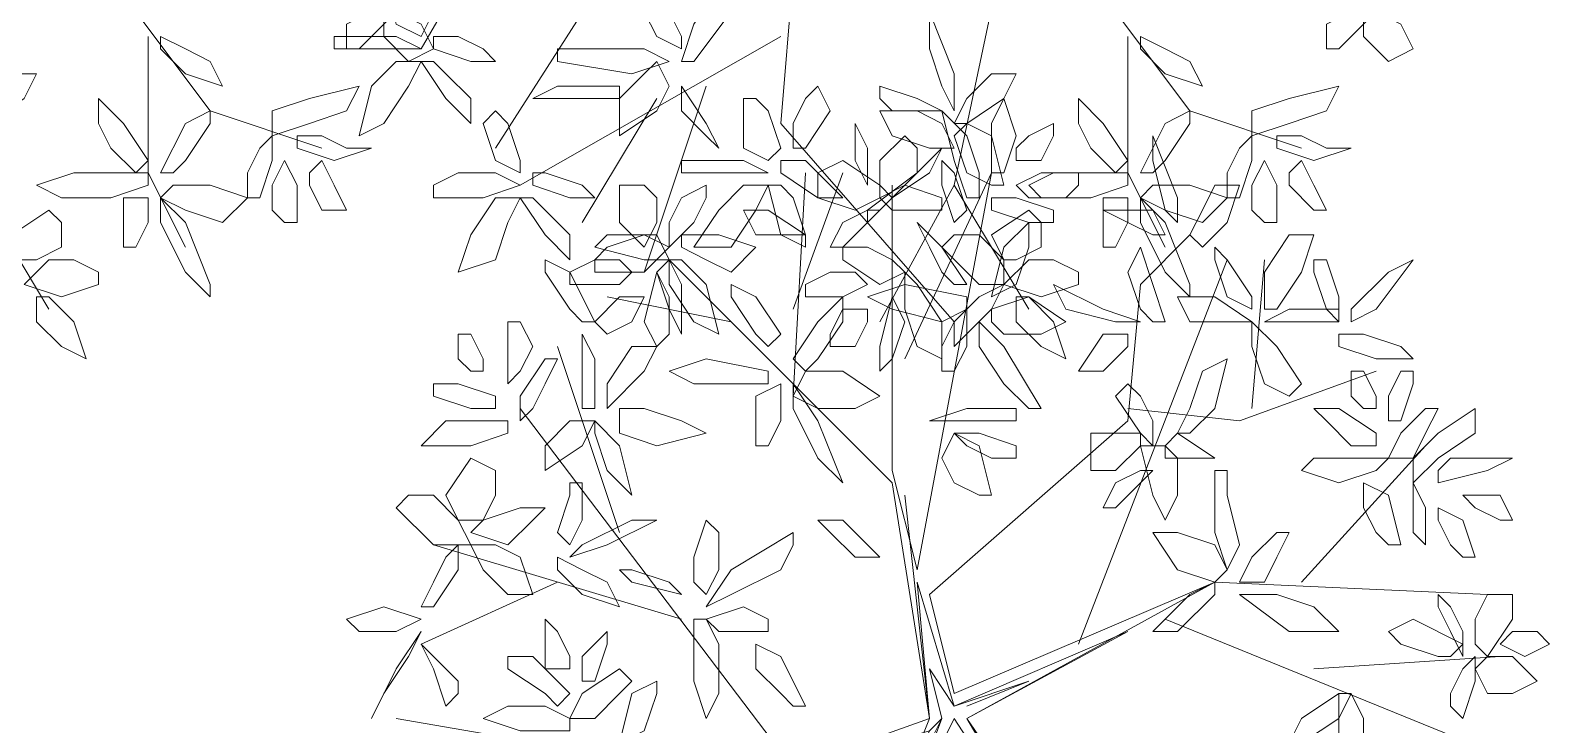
# Model space of a CAD drawing. Header units: millimetres. Extents: x 2529 to 2673, y 1639 to 1859.
# Drawn here: x 2612.88 to 2616.339, y 1700.02 to 1701.602 of the extents above; entities that cross this region are included whole.
import ezdxf

# ---------------------------------------------------------------- set-up
doc = ezdxf.new("R2010")
doc.units = ezdxf.units.MM
doc.layers.add('PDF_0', color=7, linetype='Continuous')

msp = doc.modelspace()

# ---------------------------------------------------------------- linework, layer by layer
at = {"layer": 'PDF_0', "lineweight": 9}
for points in [[(2613.5716, 1702.1808), (2614.3906, 1702.0396), (2613.9387, 1701.3336)], [(2613.5434, 1701.3336), (2613.2892, 1701.4183), (2613.1198, 1701.6442), (2612.9221, 1701.7007), (2612.6115, 1702.1525), (2612.3856, 1701.729), (2612.3573, 1701.3901), (2612.7527, 1700.9382)], [(2615.7743, 1701.3336), (2615.5202, 1701.4183), (2615.3507, 1701.6442), (2615.153, 1701.7007), (2614.8424, 1702.1525), (2614.6165, 1701.729), (2614.5883, 1701.3901), (2614.9836, 1700.9382)], [(2614.0799, 1702.0961), (2613.7693, 1701.5595)], [(2615.0966, 1701.7854), (2614.9836, 1701.2489)], [(2613.148, 1701.5878), (2613.148, 1701.2771), (2613.2328, 1701.1077)], [(2614.5883, 1701.5878), (2613.9952, 1701.2489)], [(2615.379, 1701.5878), (2615.379, 1701.2771), (2615.4637, 1701.1077)], [(2614.4188, 1701.4748), (2614.2776, 1701.0512)], [(2614.3059, 1701.4466), (2614.1364, 1701.1642)], [(2612.9221, 1700.9665), (2612.7527, 1701.2489), (2612.5832, 1700.9382)], [(2614.6165, 1700.7688), (2614.6447, 1701.2771)], [(2614.7295, 1701.2771), (2614.6165, 1700.9665)], [(2615.153, 1700.9665), (2614.9836, 1701.2489), (2614.8142, 1700.9382)], [(2614.8707, 1700.8535), (2615.0683, 1701.2771), (2614.8989, 1700.3734), (2614.8424, 1700.5994), (2614.8424, 1701.2489)], [(2614.8707, 1700.5429), (2614.9271, 1700.0346), (2614.8989, 1700.3452), (2614.9836, 1700.0628), (2615.379, 1700.2323), (2615.0118, 1700.0346), (2615.5766, 1700.3452), (2614.9836, 1700.0911), (2614.9271, 1700.317), (2615.379, 1700.7123), (2615.4072, 1701.023), (2615.5202, 1701.1359)], [(2614.7577, 1699.611), (2614.9271, 1700.0346), (2614.8424, 1700.5711), (2614.3341, 1701.0794)], [(2615.266, 1700.204), (2615.6049, 1701.0794)], [(2615.6614, 1700.7406), (2615.6896, 1701.0794)], [(2614.4753, 1700.9382), (2614.1929, 1700.9947)], [(2614.2211, 1700.4582), (2614.0799, 1700.8818)], [(2615.379, 1700.7406), (2615.6331, 1700.7123), (2615.9438, 1700.8253)], [(2614.6165, 1699.9216), (2613.9952, 1700.7406)], [(2615.7743, 1700.3452), (2616.0567, 1700.6558)], [(2614.3623, 1700.2605), (2613.7975, 1700.4299)], [(2614.0799, 1700.3452), (2613.7693, 1700.204)], [(2615.5766, 1700.3452), (2616.1979, 1700.317)], [(2615.4637, 1700.2605), (2616.2262, 1699.9499)], [(2615.8026, 1700.1475), (2616.2262, 1700.1758)], [(2615.0118, 1700.0628), (2615.153, 1700.1193), (2614.9836, 1700.0628), (2614.9271, 1700.1475), (2614.9554, 1700.0346), (2614.9271, 1700.0063), (2614.7859, 1699.6957), (2614.9554, 1700.0346), (2614.8707, 1699.8087), (2614.9836, 1700.0346), (2615.2942, 1699.5545), (2615.0118, 1700.0346), (2615.3225, 1699.5827), (2615.4919, 1699.498)], [(2613.7128, 1700.0346), (2614.5318, 1699.8934), (2614.0799, 1699.1874)], [(2614.9271, 1700.0063), (2614.5318, 1699.8934), (2614.9271, 1700.0346)]]:
    msp.add_lwpolyline(points, dxfattribs=at)
for points in [[(2613.7411, 1701.7007), (2613.7975, 1701.6442), (2613.7693, 1701.5878), (2613.7128, 1701.616), (2613.6846, 1701.729), (2613.7128, 1701.729)], [(2614.3906, 1701.616), (2614.4471, 1701.7007), (2614.5035, 1701.729), (2614.4753, 1701.6442), (2614.3906, 1701.5313), (2614.3623, 1701.5313)], [(2613.5999, 1701.616), (2613.6563, 1701.6442), (2613.6846, 1701.6725), (2613.6846, 1701.616), (2613.6281, 1701.5595), (2613.5999, 1701.5595)], [(2614.2776, 1701.6725), (2614.2776, 1701.6442), (2614.3059, 1701.5878), (2614.3623, 1701.5595), (2614.3623, 1701.5878), (2614.3341, 1701.6442)], [(2615.8308, 1701.616), (2615.8873, 1701.6442), (2615.9155, 1701.6725), (2615.9155, 1701.616), (2615.859, 1701.5595), (2615.8308, 1701.5595)], [(2613.6846, 1701.616), (2613.7128, 1701.6442), (2613.7693, 1701.616), (2613.7975, 1701.5595), (2613.7411, 1701.5313), (2613.6846, 1701.5878)], [(2614.9271, 1701.5595), (2614.9554, 1701.4748), (2614.9836, 1701.4183), (2614.9836, 1701.503), (2614.9271, 1701.6442), (2614.9271, 1701.616)], [(2615.9155, 1701.616), (2615.9438, 1701.6442), (2616.0002, 1701.616), (2616.0285, 1701.5595), (2615.972, 1701.5313), (2615.9155, 1701.5878)], [(2613.1763, 1701.5878), (2613.1763, 1701.5595), (2613.2328, 1701.503), (2613.3175, 1701.4748), (2613.2892, 1701.5313), (2613.2328, 1701.5595)], [(2613.6281, 1701.5878), (2613.7128, 1701.5878), (2613.7693, 1701.5595), (2613.7128, 1701.5595), (2613.5716, 1701.5595), (2613.5716, 1701.5878)], [(2613.854, 1701.5878), (2613.9105, 1701.5595), (2613.9387, 1701.5313), (2613.8823, 1701.5313), (2613.7975, 1701.5595), (2613.7975, 1701.5878)], [(2614.1647, 1701.5595), (2614.2776, 1701.5595), (2614.3341, 1701.5313), (2614.2494, 1701.503), (2614.0799, 1701.5313), (2614.0799, 1701.5595)], [(2615.4072, 1701.5878), (2615.4072, 1701.5595), (2615.4637, 1701.503), (2615.5484, 1701.4748), (2615.5202, 1701.5313), (2615.4637, 1701.5595)], [(2613.7693, 1701.5313), (2613.7128, 1701.5313), (2613.6563, 1701.4748), (2613.6281, 1701.3618), (2613.6846, 1701.3901), (2613.7411, 1701.4748)], [(2613.8258, 1701.503), (2613.8823, 1701.4466), (2613.8823, 1701.3901), (2613.8258, 1701.4466), (2613.7693, 1701.5313), (2613.7975, 1701.5313)], [(2614.3059, 1701.5313), (2614.3341, 1701.4748), (2614.3059, 1701.4183), (2614.2211, 1701.3618), (2614.2211, 1701.4466), (2614.2776, 1701.503)], [(2612.7527, 1701.3901), (2612.7809, 1701.3901), (2612.8656, 1701.4466), (2612.8939, 1701.503), (2612.8374, 1701.503), (2612.7809, 1701.4466)], [(2614.9836, 1701.3901), (2615.0118, 1701.3901), (2615.0966, 1701.4466), (2615.1248, 1701.503), (2615.0683, 1701.503), (2615.0118, 1701.4466)], [(2613.4304, 1701.3618), (2613.4304, 1701.4183), (2613.5151, 1701.4466), (2613.6281, 1701.4748), (2613.5999, 1701.4183), (2613.5151, 1701.3901)], [(2614.1647, 1701.4466), (2614.0799, 1701.4466), (2614.0235, 1701.4466), (2614.0799, 1701.4748), (2614.2211, 1701.4748), (2614.2211, 1701.4466)], [(2614.3623, 1701.4183), (2614.3623, 1701.4748), (2614.4188, 1701.3901), (2614.4471, 1701.3336), (2614.4188, 1701.3618)], [(2614.6165, 1701.3901), (2614.6447, 1701.4466), (2614.673, 1701.4748), (2614.7012, 1701.4183), (2614.6447, 1701.3336), (2614.6165, 1701.3336)], [(2614.8424, 1701.4183), (2614.9271, 1701.4183), (2614.9554, 1701.4183), (2614.8989, 1701.4466), (2614.8142, 1701.4748), (2614.8142, 1701.4466)], [(2615.6614, 1701.3618), (2615.6614, 1701.4183), (2615.7461, 1701.4466), (2615.859, 1701.4748), (2615.8308, 1701.4183), (2615.7461, 1701.3901)], [(2613.0633, 1701.3336), (2613.0351, 1701.3901), (2613.0351, 1701.4466), (2613.0916, 1701.3901), (2613.148, 1701.3054), (2613.1198, 1701.2771)], [(2613.2328, 1701.3054), (2613.2892, 1701.3901), (2613.2892, 1701.4183), (2613.2328, 1701.3901), (2613.1763, 1701.2771), (2613.2045, 1701.2771)], [(2613.967, 1701.3901), (2613.9952, 1701.3054), (2613.9952, 1701.2771), (2613.9387, 1701.3054), (2613.9105, 1701.3901), (2613.9387, 1701.4183)], [(2614.56, 1701.4183), (2614.5883, 1701.3336), (2614.56, 1701.3054), (2614.5035, 1701.3336), (2614.5035, 1701.4466), (2614.5318, 1701.4466)], [(2614.9836, 1701.3336), (2614.9554, 1701.3901), (2614.8989, 1701.4183), (2614.8142, 1701.4183), (2614.8424, 1701.3618), (2614.9271, 1701.3336)], [(2615.0401, 1701.2206), (2615.0118, 1701.2206), (2614.9836, 1701.3054), (2614.9554, 1701.4183), (2615.0118, 1701.3618), (2615.0401, 1701.2771)], [(2615.0683, 1701.3054), (2615.0683, 1701.3901), (2615.0966, 1701.4466), (2615.1248, 1701.3618), (2615.0966, 1701.2771), (2615.0683, 1701.2771)], [(2615.2942, 1701.3336), (2615.266, 1701.3901), (2615.266, 1701.4466), (2615.3225, 1701.3901), (2615.379, 1701.3054), (2615.3507, 1701.2771)], [(2615.4637, 1701.3054), (2615.5202, 1701.3901), (2615.5202, 1701.4183), (2615.4637, 1701.3901), (2615.4072, 1701.2771), (2615.4354, 1701.2771)], [(2614.7859, 1701.2489), (2614.7859, 1701.2771), (2614.7859, 1701.3336), (2614.7577, 1701.3901), (2614.7577, 1701.3618), (2614.7577, 1701.3054)], [(2615.0118, 1701.2771), (2614.9836, 1701.3618), (2615.0118, 1701.3901), (2615.0683, 1701.3618), (2615.0966, 1701.2489), (2615.0683, 1701.2489)], [(2615.1248, 1701.3054), (2615.1248, 1701.3336), (2615.153, 1701.3618), (2615.2095, 1701.3901), (2615.2095, 1701.3618), (2615.1813, 1701.3054)], [(2613.3739, 1701.2771), (2613.4022, 1701.3336), (2613.4304, 1701.3618), (2613.4304, 1701.3054), (2613.4022, 1701.2206), (2613.3739, 1701.2206)], [(2613.5434, 1701.3618), (2613.5999, 1701.3336), (2613.6563, 1701.3336), (2613.5716, 1701.3054), (2613.4869, 1701.3336), (2613.4869, 1701.3618)], [(2614.8424, 1701.2206), (2614.8142, 1701.2489), (2614.8142, 1701.3054), (2614.8707, 1701.3618), (2614.8989, 1701.3336), (2614.8989, 1701.2771)], [(2615.4354, 1701.3054), (2615.4354, 1701.3618), (2615.4919, 1701.2206), (2615.4919, 1701.1642), (2615.4637, 1701.1924)], [(2615.6049, 1701.2771), (2615.6331, 1701.3336), (2615.6614, 1701.3618), (2615.6614, 1701.3054), (2615.6331, 1701.2206), (2615.6049, 1701.2206)], [(2615.7743, 1701.3618), (2615.8308, 1701.3336), (2615.8873, 1701.3336), (2615.8026, 1701.3054), (2615.7178, 1701.3336), (2615.7178, 1701.3618)], [(2614.8424, 1701.2206), (2614.9271, 1701.2771), (2614.9554, 1701.3336), (2614.8989, 1701.2771), (2614.7859, 1701.1924), (2614.7859, 1701.1642)], [(2613.4304, 1701.1924), (2613.4304, 1701.2489), (2613.4587, 1701.3054), (2613.4869, 1701.2489), (2613.4869, 1701.1642), (2613.4587, 1701.1642)], [(2613.5151, 1701.2771), (2613.5434, 1701.3054), (2613.5716, 1701.2489), (2613.5999, 1701.1924), (2613.5434, 1701.1924), (2613.5151, 1701.2489)], [(2614.4188, 1701.3054), (2614.5035, 1701.3054), (2614.56, 1701.2771), (2614.4753, 1701.2771), (2614.3623, 1701.2771), (2614.3623, 1701.3054)], [(2614.6447, 1701.3054), (2614.7012, 1701.2489), (2614.7295, 1701.2206), (2614.673, 1701.2206), (2614.5883, 1701.2771), (2614.5883, 1701.3054)], [(2614.7577, 1701.1924), (2614.673, 1701.2206), (2614.673, 1701.2771), (2614.7295, 1701.3054), (2614.8142, 1701.2489), (2614.8142, 1701.2206)], [(2615.0118, 1701.1924), (2614.9836, 1701.1642), (2614.9554, 1701.2489), (2614.9554, 1701.3054), (2614.9836, 1701.2771)], [(2615.6614, 1701.1924), (2615.6614, 1701.2489), (2615.6896, 1701.3054), (2615.7178, 1701.2489), (2615.7178, 1701.1642), (2615.6896, 1701.1642)], [(2615.7461, 1701.2771), (2615.7743, 1701.3054), (2615.8026, 1701.2489), (2615.8308, 1701.1924), (2615.8026, 1701.1924), (2615.7461, 1701.2489)], [(2613.0633, 1701.2206), (2612.9504, 1701.2206), (2612.8939, 1701.2489), (2612.9786, 1701.2771), (2613.148, 1701.2771), (2613.148, 1701.2489)], [(2613.1763, 1701.2206), (2613.2045, 1701.2489), (2613.2892, 1701.2489), (2613.3739, 1701.2206), (2613.3175, 1701.1642), (2613.2328, 1701.1924)], [(2613.854, 1701.2771), (2613.9387, 1701.2771), (2613.9952, 1701.2489), (2613.9105, 1701.2206), (2613.7975, 1701.2206), (2613.7975, 1701.2489)], [(2614.0517, 1701.2771), (2614.1364, 1701.2489), (2614.1647, 1701.2206), (2614.1082, 1701.2206), (2614.0235, 1701.2489), (2614.0235, 1701.2771)], [(2614.3059, 1701.2206), (2614.3059, 1701.1642), (2614.2776, 1701.1077), (2614.2211, 1701.1642), (2614.2211, 1701.2489), (2614.2776, 1701.2489)], [(2614.4188, 1701.2489), (2614.4188, 1701.2206), (2614.3906, 1701.1642), (2614.3341, 1701.1077), (2614.3341, 1701.1642), (2614.3623, 1701.2206)], [(2614.56, 1701.2489), (2614.5035, 1701.2489), (2614.4471, 1701.1924), (2614.3906, 1701.1077), (2614.4753, 1701.1077), (2614.5318, 1701.1924)], [(2614.6165, 1701.2206), (2614.6447, 1701.1359), (2614.6447, 1701.1077), (2614.5883, 1701.1359), (2614.56, 1701.2489), (2614.5883, 1701.2489)], [(2614.9271, 1701.1924), (2614.8424, 1701.1924), (2614.8142, 1701.2206), (2614.8707, 1701.2489), (2614.9554, 1701.2206), (2614.9554, 1701.1924)], [(2615.2378, 1701.2206), (2615.153, 1701.2206), (2615.1248, 1701.2489), (2615.1813, 1701.2771), (2615.266, 1701.2771), (2615.266, 1701.2489)], [(2615.2942, 1701.2206), (2615.1813, 1701.2206), (2615.153, 1701.2489), (2615.2095, 1701.2771), (2615.379, 1701.2771), (2615.379, 1701.2489)], [(2615.4072, 1701.2206), (2615.4354, 1701.2489), (2615.5202, 1701.2489), (2615.6049, 1701.2206), (2615.5484, 1701.1642), (2615.4637, 1701.1924)], [(2615.5202, 1701.1359), (2615.5484, 1701.1077), (2615.6049, 1701.1642), (2615.6331, 1701.2489), (2615.5766, 1701.2489), (2615.5484, 1701.1924)], [(2613.0916, 1701.1077), (2613.1198, 1701.1077), (2613.148, 1701.1642), (2613.148, 1701.2206), (2613.0916, 1701.2206), (2613.0916, 1701.1359)], [(2613.2328, 1701.0512), (2613.1763, 1701.1642), (2613.1763, 1701.2206), (2613.2328, 1701.1642), (2613.2892, 1701.023), (2613.2892, 1700.9947)], [(2613.9952, 1701.2206), (2613.9387, 1701.2206), (2613.8823, 1701.1359), (2613.854, 1701.0512), (2613.9387, 1701.0794), (2613.967, 1701.1642)], [(2614.0517, 1701.1924), (2614.1082, 1701.1359), (2614.1082, 1701.0794), (2614.0517, 1701.1359), (2613.9952, 1701.2206), (2614.0235, 1701.2206)], [(2615.153, 1701.1642), (2615.0683, 1701.1924), (2615.0683, 1701.2206), (2615.1248, 1701.2206), (2615.2095, 1701.1924), (2615.2095, 1701.1642)], [(2615.3225, 1701.1077), (2615.3507, 1701.1077), (2615.379, 1701.1642), (2615.379, 1701.2206), (2615.3225, 1701.2206), (2615.3225, 1701.1359)], [(2615.4637, 1701.0512), (2615.4072, 1701.1642), (2615.4072, 1701.2206), (2615.4637, 1701.1642), (2615.5202, 1701.023), (2615.5202, 1700.9947)], [(2612.9504, 1701.1077), (2612.8939, 1701.0794), (2612.8374, 1701.0794), (2612.8374, 1701.1359), (2612.9221, 1701.1924), (2612.9504, 1701.1642)], [(2614.5883, 1701.1359), (2614.6447, 1701.1359), (2614.56, 1701.1924), (2614.5035, 1701.1924), (2614.5318, 1701.1359)], [(2614.7295, 1701.1642), (2614.7859, 1701.1924), (2614.8142, 1701.1924), (2614.7859, 1701.1642), (2614.7295, 1701.1077), (2614.7012, 1701.1077)], [(2615.1813, 1701.1077), (2615.1248, 1701.0794), (2615.0966, 1701.0794), (2615.0683, 1701.1359), (2615.153, 1701.1924), (2615.1813, 1701.1642)], [(2615.379, 1701.1642), (2615.4354, 1701.1359), (2615.4637, 1701.1359), (2615.4354, 1701.1924), (2615.3507, 1701.1924), (2615.3225, 1701.1924)], [(2614.9554, 1701.0512), (2614.9271, 1701.1077), (2614.8989, 1701.1642), (2614.9554, 1701.1077), (2615.0118, 1701.023), (2614.9836, 1701.023)], [(2615.1248, 1701.023), (2615.0683, 1700.9947), (2615.0966, 1701.1077), (2615.153, 1701.1642), (2615.153, 1701.1077)], [(2614.1929, 1701.1077), (2614.2776, 1701.1359), (2614.3341, 1701.1077), (2614.2776, 1701.0512), (2614.1647, 1701.0512), (2614.1647, 1701.0794)], [(2614.2211, 1701.1359), (2614.3059, 1701.1359), (2614.3341, 1701.0794), (2614.2776, 1701.0794), (2614.1647, 1701.1077), (2614.1929, 1701.1359)], [(2614.3623, 1701.1077), (2614.3623, 1701.1359), (2614.4471, 1701.1359), (2614.5318, 1701.1077), (2614.4753, 1701.0512), (2614.4188, 1701.0794)], [(2614.7859, 1701.1077), (2614.8424, 1701.0794), (2614.8707, 1701.0512), (2614.8142, 1701.023), (2614.7295, 1701.0794), (2614.7295, 1701.1077)], [(2615.0401, 1701.1359), (2615.0966, 1701.0794), (2615.0966, 1701.023), (2615.0401, 1701.023), (2614.9554, 1701.1077), (2614.9836, 1701.1359)], [(2615.4354, 1700.9382), (2615.4637, 1700.9382), (2615.4354, 1701.023), (2615.4072, 1701.1077), (2615.379, 1701.0512), (2615.4072, 1700.9665)], [(2615.6049, 1700.9947), (2615.5766, 1701.0794), (2615.5766, 1701.1077), (2615.6049, 1701.0794), (2615.6614, 1700.9947), (2615.6614, 1700.9665)], [(2615.6896, 1700.9665), (2615.7178, 1700.9665), (2615.7743, 1701.0512), (2615.8026, 1701.1359), (2615.7461, 1701.1359), (2615.6896, 1701.0512)], [(2613.0351, 1701.0512), (2613.0351, 1701.023), (2612.9504, 1700.9947), (2612.8656, 1701.023), (2612.9221, 1701.0794), (2612.9786, 1701.0794)], [(2614.1082, 1700.9665), (2614.0517, 1701.0512), (2614.0517, 1701.0794), (2614.1082, 1701.0512), (2614.1647, 1700.9382), (2614.1364, 1700.9382)], [(2614.1647, 1701.0794), (2614.2211, 1701.0794), (2614.2494, 1701.0512), (2614.2211, 1701.023), (2614.1082, 1701.023), (2614.1082, 1701.0512)], [(2614.3341, 1700.9665), (2614.3623, 1700.91), (2614.3623, 1701.023), (2614.3341, 1701.0794), (2614.3059, 1701.0512)], [(2614.3341, 1701.0794), (2614.3623, 1701.0794), (2614.4188, 1701.023), (2614.4471, 1700.91), (2614.3906, 1700.9382), (2614.3341, 1701.023)], [(2615.266, 1701.0512), (2615.266, 1701.023), (2615.1813, 1700.9947), (2615.0966, 1701.023), (2615.153, 1701.0794), (2615.2095, 1701.0794)], [(2615.8026, 1701.0512), (2615.8308, 1700.9665), (2615.859, 1700.9382), (2615.859, 1700.9947), (2615.8308, 1701.0794), (2615.8026, 1701.0794)], [(2615.972, 1701.0512), (2616.0285, 1701.0794), (2615.9438, 1700.9665), (2615.8873, 1700.9382), (2615.8873, 1700.9665)], [(2614.3341, 1700.9947), (2614.3059, 1701.0512), (2614.2776, 1700.9382), (2614.3059, 1700.8818), (2614.3341, 1700.91)], [(2614.7012, 1701.0512), (2614.7577, 1701.0512), (2614.7859, 1701.023), (2614.7295, 1700.9947), (2614.6447, 1700.9947), (2614.6447, 1701.023)], [(2614.8707, 1701.0512), (2614.8989, 1701.023), (2614.9554, 1700.9382), (2614.9554, 1700.8535), (2614.8989, 1700.8818), (2614.8707, 1700.9665)], [(2614.5318, 1700.91), (2614.4753, 1700.9947), (2614.4753, 1701.023), (2614.5318, 1700.9947), (2614.5883, 1700.91), (2614.56, 1700.8818)], [(2614.9554, 1700.9382), (2614.8424, 1700.9665), (2614.7859, 1700.9947), (2614.8707, 1701.023), (2615.0118, 1700.9947), (2615.0118, 1700.9665)], [(2614.9836, 1700.9382), (2614.9836, 1700.8818), (2615.0683, 1700.9665), (2615.0966, 1701.023), (2615.0401, 1700.9947)], [(2615.2378, 1700.9665), (2615.2095, 1701.023), (2615.3225, 1700.9665), (2615.4072, 1700.9382), (2615.3507, 1700.9382)], [(2612.8939, 1700.9947), (2612.9221, 1700.9947), (2612.9786, 1700.9382), (2613.0068, 1700.8535), (2612.9504, 1700.8818), (2612.8939, 1700.9382)], [(2614.2494, 1700.9947), (2614.2776, 1700.9947), (2614.2494, 1700.9382), (2614.1929, 1700.91), (2614.1647, 1700.9382), (2614.2211, 1700.9947)], [(2614.673, 1700.8535), (2614.7295, 1700.9382), (2614.7295, 1700.9947), (2614.673, 1700.9382), (2614.6165, 1700.8535), (2614.6447, 1700.8253)], [(2614.7859, 1700.9665), (2614.7859, 1700.9382), (2614.7577, 1700.8818), (2614.7012, 1700.8818), (2614.7012, 1700.91), (2614.7295, 1700.9665)], [(2614.8707, 1700.9382), (2614.8424, 1700.9947), (2614.8142, 1700.8818), (2614.8142, 1700.8253), (2614.8424, 1700.8535)], [(2614.9554, 1700.8253), (2614.9836, 1700.8253), (2615.0118, 1700.8818), (2615.0118, 1700.9665), (2614.9836, 1700.9382), (2614.9554, 1700.8818)], [(2615.0683, 1700.9382), (2615.0683, 1700.9665), (2615.153, 1700.9947), (2615.2378, 1700.9382), (2615.1813, 1700.91), (2615.0966, 1700.91)], [(2615.1248, 1700.9947), (2615.153, 1700.9947), (2615.2095, 1700.9382), (2615.2378, 1700.8535), (2615.1813, 1700.8818), (2615.1248, 1700.9382)], [(2615.6049, 1700.9382), (2615.6614, 1700.9382), (2615.5766, 1700.9947), (2615.4919, 1700.9947), (2615.5202, 1700.9382)], [(2615.8026, 1700.9382), (2615.7178, 1700.9382), (2615.6896, 1700.9382), (2615.7461, 1700.9665), (2615.859, 1700.9665), (2615.859, 1700.9382)], [(2614.0235, 1700.8818), (2613.9952, 1700.8253), (2613.967, 1700.797), (2613.967, 1700.8535), (2613.967, 1700.9382), (2613.9952, 1700.9382)], [(2615.0966, 1700.797), (2615.0401, 1700.8818), (2615.0401, 1700.9382), (2615.0966, 1700.8818), (2615.1813, 1700.7406), (2615.153, 1700.7406)], [(2615.6896, 1700.797), (2615.6614, 1700.8818), (2615.6614, 1700.9382), (2615.7178, 1700.8818), (2615.7743, 1700.797), (2615.7461, 1700.7688)], [(2613.9105, 1700.8253), (2613.8823, 1700.8253), (2613.854, 1700.8535), (2613.854, 1700.91), (2613.8823, 1700.91), (2613.9105, 1700.8535)], [(2614.1364, 1700.797), (2614.1364, 1700.8535), (2614.1364, 1700.91), (2614.1647, 1700.8535), (2614.1647, 1700.7406), (2614.1364, 1700.7406)], [(2615.3225, 1700.8253), (2615.266, 1700.8253), (2615.3225, 1700.91), (2615.379, 1700.91), (2615.379, 1700.8818)], [(2615.859, 1700.91), (2615.859, 1700.8818), (2615.9438, 1700.8535), (2616.0285, 1700.8535), (2616.0002, 1700.8818), (2615.9155, 1700.91)], [(2614.1929, 1700.797), (2614.2494, 1700.8818), (2614.3059, 1700.8818), (2614.2776, 1700.8253), (2614.1929, 1700.7406), (2614.1929, 1700.7688)], [(2614.0517, 1700.797), (2614.0235, 1700.7406), (2613.9952, 1700.7123), (2613.9952, 1700.7688), (2614.0517, 1700.8535), (2614.0799, 1700.8535)], [(2614.5035, 1700.797), (2614.3906, 1700.797), (2614.3341, 1700.8253), (2614.4188, 1700.8535), (2614.56, 1700.8253), (2614.56, 1700.797)], [(2615.4919, 1700.6841), (2615.5202, 1700.6841), (2615.5766, 1700.7406), (2615.6049, 1700.8535), (2615.5484, 1700.8253), (2615.5202, 1700.7406)], [(2613.8823, 1700.7406), (2613.7975, 1700.7688), (2613.7975, 1700.797), (2613.854, 1700.797), (2613.9387, 1700.7688), (2613.9387, 1700.7406)], [(2614.5318, 1700.6558), (2614.56, 1700.6558), (2614.5883, 1700.7123), (2614.5883, 1700.797), (2614.5318, 1700.7688), (2614.5318, 1700.7123)], [(2614.6165, 1700.7688), (2614.6447, 1700.8253), (2614.7295, 1700.8253), (2614.8142, 1700.7688), (2614.7577, 1700.7406), (2614.673, 1700.7406)], [(2614.673, 1700.6276), (2614.7295, 1700.5711), (2614.673, 1700.7123), (2614.6165, 1700.797), (2614.6165, 1700.7406)], [(2615.4072, 1700.7688), (2615.4354, 1700.7123), (2615.4354, 1700.6558), (2615.4072, 1700.6841), (2615.3507, 1700.7688), (2615.379, 1700.797)], [(2615.9438, 1700.7406), (2615.9155, 1700.7406), (2615.8873, 1700.7688), (2615.8873, 1700.8253), (2615.9155, 1700.8253), (2615.9438, 1700.7688)], [(2616.0285, 1700.797), (2616.0002, 1700.7123), (2615.972, 1700.7123), (2615.972, 1700.7688), (2616.0002, 1700.8253), (2616.0285, 1700.8253)], [(2614.2211, 1700.7406), (2614.2211, 1700.6841), (2614.3059, 1700.6558), (2614.4188, 1700.6841), (2614.3623, 1700.7123), (2614.2776, 1700.7406)], [(2615.0683, 1700.7123), (2614.9836, 1700.7123), (2614.9271, 1700.7123), (2615.0118, 1700.7406), (2615.1248, 1700.7406), (2615.1248, 1700.7123)], [(2615.8873, 1700.6558), (2615.8308, 1700.7123), (2615.8026, 1700.7406), (2615.859, 1700.7406), (2615.9438, 1700.6841), (2615.9438, 1700.6558)], [(2616.0567, 1700.6841), (2616.0285, 1700.6276), (2615.972, 1700.6276), (2616.0002, 1700.6841), (2616.0567, 1700.7406), (2616.085, 1700.7406)], [(2616.0285, 1700.5711), (2616.0285, 1700.6276), (2616.085, 1700.6841), (2616.1697, 1700.7406), (2616.1697, 1700.6841), (2616.085, 1700.6276)], [(2613.967, 1700.7123), (2613.967, 1700.6841), (2613.8823, 1700.6558), (2613.7693, 1700.6558), (2613.8258, 1700.7123), (2613.9105, 1700.7123)], [(2614.0517, 1700.6558), (2614.0517, 1700.5994), (2614.1364, 1700.6558), (2614.1647, 1700.7123), (2614.1082, 1700.7123)], [(2614.1929, 1700.5994), (2614.2494, 1700.5429), (2614.2211, 1700.6558), (2614.1647, 1700.7123), (2614.1647, 1700.6841)], [(2614.9836, 1700.5711), (2614.9554, 1700.6276), (2614.9836, 1700.6841), (2615.0401, 1700.6558), (2615.0683, 1700.5429), (2615.0401, 1700.5429)], [(2615.0683, 1700.6276), (2615.0118, 1700.6558), (2614.9836, 1700.6841), (2615.0401, 1700.6841), (2615.1248, 1700.6558), (2615.1248, 1700.6276)], [(2615.4072, 1700.6841), (2615.4072, 1700.6558), (2615.3507, 1700.5994), (2615.2942, 1700.5994), (2615.2942, 1700.6841), (2615.3507, 1700.6841)], [(2615.4919, 1700.6276), (2615.4919, 1700.5429), (2615.4637, 1700.4864), (2615.4354, 1700.5429), (2615.4072, 1700.6558), (2615.4637, 1700.6558)], [(2615.5484, 1700.6276), (2615.5766, 1700.6276), (2615.4919, 1700.6841), (2615.4637, 1700.6558), (2615.4637, 1700.6276)], [(2613.9387, 1700.5429), (2613.9105, 1700.4864), (2613.854, 1700.4864), (2613.8258, 1700.5429), (2613.8823, 1700.6276), (2613.9387, 1700.5994)], [(2615.972, 1700.6276), (2615.9438, 1700.5994), (2615.859, 1700.5711), (2615.7743, 1700.5994), (2615.8026, 1700.6276), (2615.9155, 1700.6276)], [(2616.1132, 1700.6276), (2616.1979, 1700.6276), (2616.2544, 1700.6276), (2616.1979, 1700.5994), (2616.085, 1700.5711), (2616.085, 1700.5994)], [(2615.4354, 1700.5994), (2615.4072, 1700.5994), (2615.3507, 1700.5711), (2615.3225, 1700.5146), (2615.3507, 1700.5146), (2615.4072, 1700.5711)], [(2615.6049, 1700.5429), (2615.6331, 1700.4299), (2615.6049, 1700.3734), (2615.5766, 1700.4582), (2615.5766, 1700.5994), (2615.6049, 1700.5994)], [(2614.1082, 1700.5429), (2614.0799, 1700.4582), (2614.1082, 1700.4299), (2614.1364, 1700.4864), (2614.1364, 1700.5711), (2614.1082, 1700.5711)], [(2615.9438, 1700.4582), (2615.9155, 1700.5146), (2615.9155, 1700.5711), (2615.972, 1700.5429), (2616.0002, 1700.4299), (2615.972, 1700.4299)], [(2616.0285, 1700.4582), (2616.0567, 1700.4299), (2616.0567, 1700.5146), (2616.0285, 1700.5711), (2616.0285, 1700.5429)], [(2613.7975, 1700.5429), (2613.854, 1700.4864), (2613.8823, 1700.4299), (2613.7975, 1700.4299), (2613.7128, 1700.5146), (2613.7411, 1700.5429)], [(2616.1414, 1700.5429), (2616.1697, 1700.5429), (2616.2262, 1700.5429), (2616.2544, 1700.4864), (2616.2262, 1700.4864), (2616.1697, 1700.5146)], [(2614.0517, 1700.5146), (2614.0235, 1700.4864), (2613.967, 1700.4299), (2613.8823, 1700.4582), (2613.9105, 1700.4864), (2613.9952, 1700.5146)], [(2614.2494, 1700.4864), (2614.3059, 1700.4864), (2614.1929, 1700.4299), (2614.1082, 1700.4017), (2614.1364, 1700.4299)], [(2614.4188, 1700.317), (2614.3906, 1700.3452), (2614.3906, 1700.4017), (2614.4188, 1700.4864), (2614.4471, 1700.4582), (2614.4471, 1700.3734)], [(2614.7577, 1700.4017), (2614.8142, 1700.4017), (2614.7295, 1700.4864), (2614.673, 1700.4864), (2614.7012, 1700.4582)], [(2616.1132, 1700.4299), (2616.085, 1700.4864), (2616.085, 1700.5146), (2616.1414, 1700.4864), (2616.1697, 1700.4017), (2616.1414, 1700.4017)], [(2614.5883, 1700.3734), (2614.4753, 1700.317), (2614.4188, 1700.2887), (2614.4753, 1700.3734), (2614.6165, 1700.4582), (2614.6165, 1700.4299)], [(2615.6049, 1700.3734), (2615.5766, 1700.3452), (2615.4919, 1700.3734), (2615.4354, 1700.4582), (2615.4919, 1700.4582), (2615.5766, 1700.4299)], [(2615.7461, 1700.4582), (2615.7178, 1700.4582), (2615.6614, 1700.4017), (2615.6331, 1700.3452), (2615.6896, 1700.3452), (2615.7178, 1700.4017)], [(2613.7975, 1700.3452), (2613.8258, 1700.4017), (2613.854, 1700.4299), (2613.854, 1700.3734), (2613.7975, 1700.2887), (2613.7693, 1700.2887)], [(2613.8823, 1700.4299), (2613.9387, 1700.4299), (2613.9952, 1700.4017), (2614.0235, 1700.317), (2613.967, 1700.317), (2613.9105, 1700.3734)], [(2614.0799, 1700.4017), (2614.0799, 1700.3734), (2614.1364, 1700.317), (2614.2211, 1700.2887), (2614.1929, 1700.3452), (2614.1364, 1700.3734)], [(2614.3341, 1700.3452), (2614.3623, 1700.317), (2614.2494, 1700.3452), (2614.2211, 1700.3734), (2614.2494, 1700.3734)], [(2615.5202, 1700.317), (2615.4637, 1700.2605), (2615.4354, 1700.2323), (2615.4919, 1700.2323), (2615.5766, 1700.317), (2615.5766, 1700.3452)], [(2615.7178, 1700.317), (2615.6331, 1700.317), (2615.7461, 1700.2323), (2615.859, 1700.2323), (2615.8026, 1700.2887)], [(2616.1132, 1700.2887), (2616.1414, 1700.2323), (2616.1414, 1700.1758), (2616.1132, 1700.2323), (2616.085, 1700.2887), (2616.085, 1700.317)], [(2616.1697, 1700.2605), (2616.1979, 1700.317), (2616.2544, 1700.317), (2616.2544, 1700.2605), (2616.1979, 1700.1758), (2616.1697, 1700.204)], [(2613.7693, 1700.2605), (2613.6846, 1700.2887), (2613.5999, 1700.2605), (2613.6281, 1700.2323), (2613.7128, 1700.2323)], [(2614.56, 1700.2323), (2614.56, 1700.2605), (2614.5035, 1700.2887), (2614.4188, 1700.2605), (2614.4471, 1700.2323), (2614.5035, 1700.2323)], [(2614.1082, 1700.1475), (2614.0517, 1700.1475), (2614.0517, 1700.204), (2614.0517, 1700.2605), (2614.0799, 1700.2323), (2614.1082, 1700.1758)], [(2614.4471, 1700.204), (2614.4471, 1700.0911), (2614.4188, 1700.0346), (2614.3906, 1700.1193), (2614.3906, 1700.2605), (2614.4188, 1700.2605)], [(2616.085, 1700.1758), (2616.0002, 1700.204), (2615.972, 1700.2323), (2616.0285, 1700.2605), (2616.1414, 1700.204), (2616.1132, 1700.1758)], [(2613.6846, 1700.0911), (2613.6563, 1700.0346), (2613.7128, 1700.1475), (2613.7693, 1700.2323), (2613.7411, 1700.1758)], [(2614.1929, 1700.204), (2614.1929, 1700.2323), (2614.1364, 1700.1758), (2614.1364, 1700.1193), (2614.1647, 1700.1193)], [(2616.2262, 1700.204), (2616.2826, 1700.1758), (2616.3391, 1700.204), (2616.3109, 1700.2323), (2616.2544, 1700.2323)], [(2613.854, 1700.1193), (2613.7975, 1700.1758), (2613.7693, 1700.204), (2613.7975, 1700.1475), (2613.8258, 1700.0628), (2613.854, 1700.0911)], [(2614.0517, 1700.0911), (2613.967, 1700.1475), (2613.967, 1700.1758), (2614.0235, 1700.1758), (2614.1082, 1700.0911), (2614.0799, 1700.0628)], [(2614.5883, 1700.0911), (2614.5318, 1700.1475), (2614.5318, 1700.204), (2614.5883, 1700.1758), (2614.6447, 1700.0628), (2614.6165, 1700.0628)], [(2616.1132, 1700.0911), (2616.1414, 1700.1475), (2616.1697, 1700.1758), (2616.1697, 1700.1193), (2616.1414, 1700.0346), (2616.1132, 1700.0628)], [(2616.1697, 1700.1475), (2616.1979, 1700.1758), (2616.2544, 1700.1758), (2616.3109, 1700.1193), (2616.2544, 1700.0911), (2616.1979, 1700.0911)], [(2614.2211, 1700.0911), (2614.1647, 1700.0346), (2614.1082, 1700.0346), (2614.1364, 1700.0911), (2614.2211, 1700.1475), (2614.2494, 1700.1193)], [(2614.2776, 1700.0063), (2614.2211, 1699.9781), (2614.2494, 1700.0911), (2614.3059, 1700.1193), (2614.3059, 1700.0911)], [(2615.859, 1700.0346), (2615.7743, 1699.9781), (2615.7461, 1699.9781), (2615.7743, 1700.0346), (2615.859, 1700.0911), (2615.8873, 1700.0911)], [(2615.9155, 1700.0346), (2615.9155, 1699.9499), (2615.8873, 1699.8934), (2615.859, 1699.9499), (2615.859, 1700.0911), (2615.8873, 1700.0911)], [(2614.1082, 1700.0346), (2614.1082, 1700.0063), (2613.9952, 1700.0063), (2613.9105, 1700.0346), (2613.967, 1700.0628), (2614.0517, 1700.0628)]]:
    msp.add_lwpolyline(points, close=True, dxfattribs=at)

doc.saveas('drawing.dxf')
